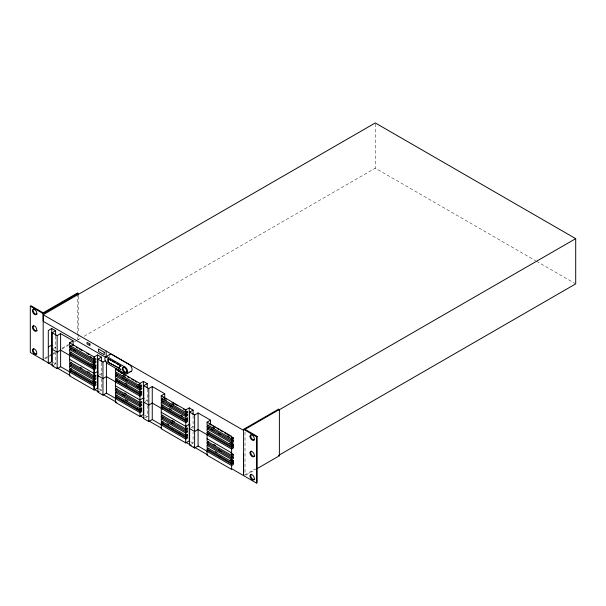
<?xml version="1.0" encoding="UTF-8"?>
<svg xmlns="http://www.w3.org/2000/svg" width="606" height="606" viewBox="0 0 606 606"><rect width="100%" height="100%" fill="white"/><g stroke="black" fill="none" stroke-linecap="round" stroke-linejoin="round"><path stroke-width="0.45" stroke-dasharray="3.03 2.27" d="M53.525 348.458L55.608 347.253L51.775 345.041M44.821 358.138L52.184 353.889M53.002 353.419L54.638 352.472M61.994 348.223L68.539 344.443M44.814 358.972L52.207 354.699M52.972 354.26L55.487 352.806M61.941 349.079L68.47 345.314M74.174 342.019L76.803 340.504M77.621 340.027L80.901 338.133M84.181 336.239L375.288 168.173L535.621 260.731M54.222 364.577L55.608 363.774L55.608 352.76M99.339 374.902L101.414 373.705L97.581 371.486M99.339 391.423L101.414 390.226L101.414 378.295M145.167 401.361L147.25 400.165L143.41 397.945M145.167 417.882L147.25 416.686L147.25 405.672M191.004 427.821L193.087 426.624L189.246 424.405M191.701 443.94L193.087 443.145L193.087 432.131M244.407 475.142L255.073 468.991M245.839 475.142L255.656 469.476M536.439 261.209L574.882 283.403M53.305 362.449L55.608 363.774M99.111 388.893L101.414 390.226M144.948 415.36L147.25 416.686M190.784 441.812L193.087 443.145M375.288 123.889L375.288 168.173M245.021 432.169L245.021 474.672M193.087 415.61L193.087 428.457M147.25 389.15L147.25 401.998M101.414 362.691L101.414 377.371M78.257 296.213L78.257 333.05M78.257 333.997L78.257 339.663L77.538 339.246L77.538 334.527M77.538 293.91L77.538 333.58M55.608 336.239L55.608 349.094M109.269 357.184A4.053 2.341 60 0 1 109.171 356.267"/><path stroke-width="0.91" d="M162.984 407.406L161.257 408.406L161.249 414.777L185.784 428.934L185.784 426.404L189.246 424.405M117.155 397.468L115.42 398.468L115.42 402.308L139.948 416.473L139.948 383.424L143.41 381.424L147.25 383.643L143.781 385.643L143.781 418.685L148.788 421.571L148.788 388.529L152.25 386.53L164.718 393.726L161.249 395.726L161.249 398.256L185.784 412.413L185.784 409.883L189.246 407.883L193.087 410.095L193.087 414.686M43.185 314.688L43.185 321.316L105.353 357.207M53.82 366.047L30.3 352.472L30.3 306.189L31.012 305.78L43.185 312.802L77.538 292.963L78.257 293.38L78.257 295.266M30.3 306.189L43.185 313.628L78.257 293.38M51.775 328.52L48.306 330.52L48.306 363.562L51.775 361.562L51.775 328.52L55.608 330.732L55.608 335.323M73.076 345.405L73.076 340.814L60.608 333.618L60.615 366.668L57.146 368.668L52.146 365.782L52.146 332.732L55.608 330.732M57.146 368.668L57.146 335.618L60.608 333.618M48.306 347.041L51.775 345.041M71.341 345.723L69.614 346.723L94.142 360.881L95.877 359.881L95.877 358.51L94.142 359.51L69.614 345.344L69.614 342.814L73.076 340.814M71.341 352.033L69.614 353.033L94.142 367.191L95.877 366.191L95.877 364.812L94.142 365.812L69.614 351.654L69.614 349.48L71.341 348.48M71.341 362.244L69.614 363.244L94.142 377.409L95.877 376.409L95.877 375.031L94.142 376.031L69.614 361.873L69.614 355.495L71.341 354.495M71.341 368.554L69.614 369.554L94.142 383.712L95.877 382.712L95.877 381.341L94.142 382.341L69.614 368.175L69.614 366.001L71.341 365.001M101.414 361.767L101.414 357.176L97.581 354.964L94.112 356.964L94.119 390.014L69.614 375.864L69.614 372.023L71.341 371.016M106.421 361.903L106.421 393.112L102.952 395.112L97.952 392.226L97.952 359.184L101.414 357.176M105.717 356.896L110.012 354.419M107.944 362.115L119.753 368.516L107.944 362.115L107.944 358.805L110.754 360.017M94.142 366.903L95.877 365.903M102.952 395.112L102.952 362.07L105.724 360.472M94.112 373.485L97.581 371.486M107.944 358.805L119.753 365.213M116.572 372.501L115.42 373.167L139.948 387.332L141.683 386.333L141.683 384.954L139.948 385.954L115.42 371.796L115.42 369.266L116.806 368.463M94.142 383.424L95.877 382.424M117.155 378.477L115.42 379.477L139.948 393.642L141.683 392.643L141.683 391.264L139.948 392.264L115.42 378.099L115.42 375.925L117.155 374.925M126.942 373.826L131.237 371.349M117.155 388.696L115.42 389.696L139.948 403.854L141.683 402.854L141.683 401.475L139.948 402.475L115.42 388.317L115.42 381.947L117.155 380.947M117.155 394.998L115.42 395.998L139.948 410.164L141.683 409.164L141.683 407.785L139.948 408.785L115.42 394.627L115.42 392.446L116.572 391.779M139.948 393.355L141.683 392.347M143.41 397.945L139.948 399.952L115.42 385.787M139.948 409.876L141.683 408.876M162.984 401.384L161.257 402.384L185.784 416.542L187.519 415.542L187.519 414.171L185.784 415.171L161.257 401.005L161.249 399.634L162.984 398.627M139.948 416.473L143.41 414.474L143.41 381.424M161.257 408.406L185.784 422.564L187.519 421.564L187.519 420.185L185.784 421.185L161.257 407.027L161.257 405.937L162.984 404.937M148.788 421.571L152.25 419.572L152.25 386.53M162.984 417.905L161.257 418.905L185.784 433.07L187.519 432.07L187.519 430.692L185.784 431.692L161.257 417.526L161.249 416.155L162.984 415.155M162.984 423.927L161.257 424.927L185.784 439.085L187.519 438.085L187.519 436.714L185.784 437.714L161.257 423.549L161.257 422.458L162.984 421.458M185.784 412.413L187.519 411.413L187.519 412.792L185.784 413.792L161.249 399.634M210.555 424.776L210.555 420.185L198.086 412.989L198.086 446.031L194.624 448.031L189.617 445.145L189.617 412.103L193.087 410.095M185.784 419.814L187.519 418.814M194.624 448.031L194.624 414.989L198.086 412.989M185.784 428.934L187.519 427.934L187.519 429.313L185.784 430.313L161.249 416.155M230.901 436.456L233.348 437.873L231.621 438.873L207.085 424.715L207.085 422.185L210.555 420.185M185.784 436.335L187.519 435.335M231.719 439.683L233.348 440.63L231.621 441.63L207.085 427.465L207.085 426.086L208.82 425.086M230.901 442.766L233.355 444.183L231.621 445.183L207.085 431.017L207.085 428.843L208.82 427.844M161.257 424.927L161.257 428.768L185.784 442.933L189.246 440.933L189.246 407.883M231.719 445.705L233.355 446.645L231.621 447.645L207.085 433.487L207.085 432.396L208.82 431.396M230.901 452.977L233.348 454.394L231.621 455.394L207.085 441.236L207.085 434.866L208.82 433.866M231.719 456.204L233.348 457.151L231.621 458.151L207.085 443.986L207.085 442.615L208.82 441.615M230.901 459.287L233.355 460.704L231.621 461.704L207.085 447.546L207.085 445.365L208.82 444.365M231.719 462.226L233.355 463.166L231.621 464.166L207.085 450.008L207.085 448.917L208.244 448.251M243.529 453.515L243.589 475.619L243.589 429.336L278.662 409.088L279.381 409.497L279.381 455.78L256.474 469.006M279.381 409.497L245.021 429.336L257.194 436.358L257.194 482.641L256.474 483.058L231.325 468.529M207.085 422.185L231.621 436.343L231.621 469.385L207.093 455.227L207.085 451.387L208.244 450.72M278.851 410.035L575.7 238.65L575.7 283.873L278.851 455.257M231.621 446.274L233.355 445.266M243.589 429.336L256.474 436.774L257.194 436.358M231.621 462.795L233.355 461.795M243.589 430.389L43.177 314.711L375.288 122.942L575.7 238.65M278.662 455.371L279.381 455.78M112.39 360.964L114.845 362.38M116.481 363.32L118.117 364.267M52.146 332.732L57.146 335.618M69.614 342.814L94.142 356.979L94.142 390.022L97.581 388.014L97.581 354.964M97.952 359.184L102.952 362.07M115.42 369.266L139.948 383.424M143.781 385.643L148.788 388.529M161.249 395.726L185.784 409.883L185.784 442.933M189.617 412.103L194.624 414.989M72.159 344.822L73.796 345.761M76.25 347.177L77.886 348.124M79.522 349.064L81.977 350.48M86.878 353.313L89.332 354.73M120.42 372.682L122.056 373.629M123.692 374.569L125.328 375.515M127.783 376.932L129.419 377.871M131.873 379.288L133.509 380.235M135.138 381.182L136.774 382.121M162.984 397.256L166.256 399.142M171.983 402.445L177.702 405.747M183.429 409.058L185.065 409.997M209.638 424.185L211.274 425.132M212.911 426.071L215.365 427.488M217.001 428.434L218.63 429.374M220.266 430.321L222.72 431.737M224.356 432.684L229.265 435.509M90.15 356.578L91.786 357.525M122.874 375.478L125.328 376.894M138.41 384.446L140.047 385.386M164.62 399.574L166.256 400.521M171.983 403.823L173.611 404.77M212.911 427.45L214.547 428.397M227.629 435.949L229.265 436.888M207.085 426.086L231.621 440.251L233.348 439.252L233.348 437.873M73.796 349.889L75.432 350.836M122.056 377.758L123.692 378.697M125.328 379.644L126.965 380.591M136.774 386.249L138.41 387.196M169.529 405.164L171.983 406.573M185.065 414.125L186.701 415.072M211.274 429.26L212.911 430.199M218.63 433.51L220.266 434.449M69.614 349.48L94.142 363.638L95.877 362.638L95.877 361.259L94.142 362.259L69.614 348.102L69.614 346.723M115.42 375.925L139.948 390.082L141.683 389.082L141.683 387.711L139.948 388.711L115.42 374.546L115.42 373.167M207.085 428.843L231.621 443.001L233.348 442.001L233.348 440.63M91.786 363.835L93.422 364.774M125.328 383.197L126.965 384.143M169.529 408.717L171.165 409.656M180.974 415.322L182.611 416.269M229.265 443.198L230.901 444.145M161.257 405.937L185.784 420.102L187.519 419.102L187.519 417.723L185.784 418.723L161.257 404.566L161.257 402.384M207.085 432.396L231.621 446.561L233.355 445.562L233.355 444.183M87.696 363.933L90.15 365.35M91.786 366.297L93.422 367.244M117.973 381.416L119.602 382.363M125.328 385.666L126.965 386.605M69.963 355.54L60.608 350.147L57.146 352.147L52.146 349.253M115.769 381.985L106.421 376.591L102.952 378.591L97.952 375.705M162.378 408.898L152.25 403.051L148.788 405.05L143.781 402.164M207.434 434.903L198.086 429.51L194.624 431.51L189.617 428.624M69.614 355.495L94.142 369.66L95.877 368.66L95.877 367.281L94.142 368.281L69.614 354.124L69.614 353.033M115.42 381.947L139.948 396.104L141.683 395.104L141.683 393.726L139.948 394.726L115.42 380.568L115.42 379.477M207.085 434.866L231.621 449.023L233.355 448.023L233.355 446.645M69.614 359.343L94.142 373.501M161.249 412.247L185.784 426.404M207.085 438.706L231.621 452.864M80.34 367.441L81.977 368.38M87.696 371.683L89.332 372.629M124.51 392.938L126.146 393.885M171.983 420.344L174.43 421.761M213.729 444.44L215.365 445.387M207.085 442.615L231.621 456.772L233.348 455.773L233.348 454.394M122.874 394.748L124.51 395.695M171.165 422.624L172.801 423.571M218.63 450.031L221.084 451.447M69.614 366.001L94.142 380.159L95.877 379.159L95.877 377.78L94.142 378.78L69.614 364.623L69.614 363.244M115.42 392.446L139.948 406.611L141.683 405.603L141.683 404.232L139.948 405.232L115.42 391.067L115.42 389.696M207.085 445.365L231.621 459.53L233.348 458.522L233.348 457.151M92.604 380.826L94.241 381.772M125.328 399.718L127.783 401.134M167.074 423.821L168.71 424.768M215.365 451.697L217.001 452.637M230.083 460.189L231.719 461.136M161.257 422.458L185.784 436.623L187.519 435.623L187.519 434.244L185.784 435.244L161.257 421.087L161.257 418.905M207.085 448.917L231.621 463.082L233.355 462.083L233.355 460.704M73.796 372.432L76.25 373.849M89.332 381.401L90.968 382.348M92.604 383.295L94.241 384.234M122.874 400.771L124.51 401.717M136.774 408.792L139.228 410.209M171.165 428.647L172.801 429.593M178.52 432.896L180.156 433.835M218.63 456.053L221.084 457.469M60.615 366.668L70.743 372.516M106.421 393.112L115.769 398.513M152.25 419.572L161.597 424.973M198.086 446.031L207.434 451.432M69.614 372.023L94.142 386.181L95.877 385.181L95.877 383.803L94.142 384.802L69.614 370.645L69.614 369.554M115.42 398.468L139.948 412.625L141.683 411.625L141.683 410.247L139.948 411.247L115.42 397.089L115.42 395.998M207.085 451.387L231.621 465.544L233.355 464.544L233.355 463.166M57.093 367.94L70.175 375.493M93.9 389.188L98.808 392.021M103.717 394.862L116.806 402.414M140.524 416.11L143.796 417.996M148.705 420.837L161.794 428.389M185.512 442.085L191.238 445.395M193.693 446.811L207.6 454.833M106.164 351.071L106.171 357.684M256.474 436.774L256.474 483.058M164.718 393.726L164.718 398.316M147.25 383.643L147.25 388.226M119.397 365.418L119.397 368.721M118.882 369.099L118.882 371.857M108.3 358.6L108.3 361.903M43.185 313.628L43.185 359.911M129.957 371.463A4.053 2.341 60 0 0 132.047 369.046A4.053 2.341 60 0 0 129.214 364.532L112.034 354.616A4.053 2.341 60 0 0 109.557 354.836M127.078 371.902A3.038 1.75 60 0 1 123.912 370.796A3.038 1.75 60 0 1 123.7 366.956M36.83 353.866A3.038 1.75 60 0 1 33.792 352.109A3.038 1.75 60 0 1 33.792 348.601M37.171 330.406A3.038 1.75 60 0 1 34.239 329.619A3.038 1.75 60 0 1 33.451 325.778M37.171 313.878A3.038 1.75 60 0 1 33.61 312.09A3.038 1.75 60 0 1 34.754 308.848M254.755 479.172A3.038 1.75 60 0 1 251.588 478.066A3.038 1.75 60 0 1 251.376 474.225M254.755 456.03A3.038 1.75 60 0 1 251.588 454.924A3.038 1.75 60 0 1 251.376 451.084M254.414 439.812A3.038 1.75 60 0 1 251.588 438.396A3.038 1.75 60 0 1 251.035 434.873M120.42 365.895C120.776 367.668 121.579 365.388 120.42 365.895M120.42 369.198C120.776 370.978 121.579 368.698 120.42 369.198M89.915 344.019L87.052 342.367L87.052 343.95L89.915 345.609L89.915 344.019M104.232 352.283L98.505 348.98L98.505 351.457L104.232 354.768L104.232 352.283M124.919 367.016L107.739 357.093A4.053 2.341 60 0 0 104.876 358.752A4.053 2.341 60 0 0 107.739 363.706L124.919 373.629A4.053 2.341 60 0 0 127.783 371.97A4.053 2.341 60 0 0 124.919 367.016M122.351 368.759A3.038 1.75 60 0 0 125.571 372.766A3.038 1.75 60 0 0 125.571 368.471A3.038 1.75 60 0 0 122.351 368.759M32.444 350.404A3.038 1.75 60 0 0 35.671 354.412A3.038 1.75 60 0 0 35.671 350.116A3.038 1.75 60 0 0 32.444 350.404M32.444 327.263A3.038 1.75 60 0 0 35.671 331.27A3.038 1.75 60 0 0 35.671 326.975A3.038 1.75 60 0 0 32.444 327.263M32.444 310.734A3.038 1.75 60 0 0 35.671 314.741A3.038 1.75 60 0 0 35.671 310.446A3.038 1.75 60 0 0 32.444 310.734M250.036 476.028A3.038 1.75 60 0 0 253.255 480.035A3.038 1.75 60 0 0 253.255 475.74A3.038 1.75 60 0 0 250.036 476.028M250.036 452.887A3.038 1.75 60 0 0 253.255 456.894A3.038 1.75 60 0 0 253.255 452.599A3.038 1.75 60 0 0 250.036 452.887M250.036 436.358A3.038 1.75 60 0 0 253.255 440.365A3.038 1.75 60 0 0 253.255 436.07A3.038 1.75 60 0 0 250.036 436.358"/></g></svg>
